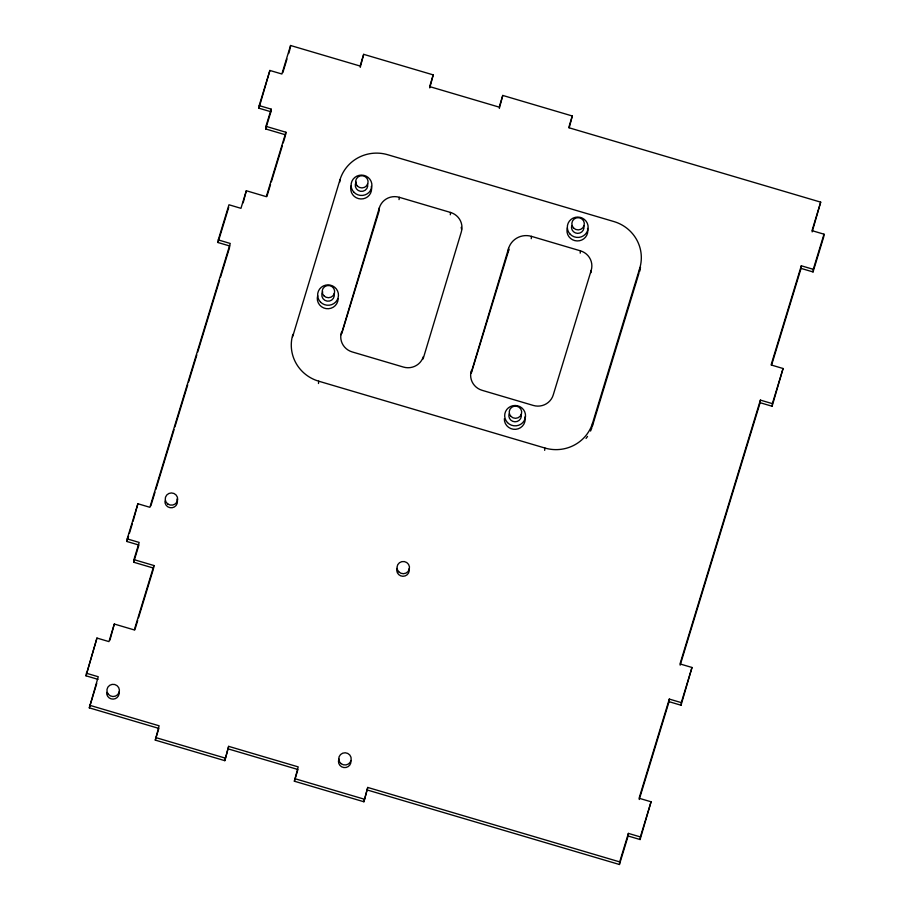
<?xml version="1.0" encoding="UTF-8"?>
<svg xmlns="http://www.w3.org/2000/svg" width="910" height="910" viewBox="0 0 910 910"><rect width="100%" height="100%" fill="white"/><g stroke="black" fill="none" stroke-linecap="round" stroke-linejoin="round"><path stroke-width="1.36" d="M97.984 679.349L85.995 675.812L96.96 638.058L108.961 641.607L114.307 624.033L134.293 629.936L153.915 565.531L133.929 559.627L139.173 542.428L127.184 538.891L137.888 503.753L149.877 507.291L230.253 243.459L218.263 239.91L228.967 204.773L240.957 208.322L246.314 190.747L266.3 196.651L285.922 132.246L265.936 126.342L271.18 109.143L259.179 105.606L269.895 70.457L281.884 74.006L290.563 45.5L360.11 66.043L363.67 54.338L433.217 74.882L429.782 87.906M367.481 790.051L619.437 864.5L619.699 861.895L367.742 787.446L363.909 801.767L294.362 781.212L298.196 766.891L228.649 746.348L224.827 760.669L155.28 740.114L158.852 728.409L89.305 707.855L98.246 676.744L86.257 673.207M96.96 638.058L85.995 675.812M114.307 624.033L109.928 640.162M153.915 565.531L153.654 568.136L133.668 562.232L138.911 545.044L126.922 541.495L127.184 538.891M137.888 503.753L133.099 521.225M133.668 562.232L133.929 559.627M155.28 740.114L159.113 725.793L89.567 705.25M229.991 246.064L218.002 242.526L218.263 239.91M246.314 190.747L243.175 202.816M285.922 132.246L285.66 134.851L265.674 128.947L270.918 111.748L258.929 108.21L259.179 105.606M269.895 70.457L258.929 108.21M265.674 128.947L265.936 126.342M270.918 111.748L271.18 109.143M290.301 48.105L290.563 45.5M224.827 760.669L228.649 746.348M292.645 336.723L339.976 179.782A38.368 37.515 5.7 0 1 387.694 154.723L613.909 221.562A38.368 37.515 5.7 0 1 639.73 268.348L639.389 271.828A38.368 37.515 5.7 0 0 640.504 267.051M318.466 383.508L318.693 381.188A38.368 37.515 5.7 0 1 292.872 334.402M339.748 182.102L339.976 179.782M363.67 54.338L360.246 67.363M341.17 334.721L379.379 207.753A16.005 15.652 5.7 0 1 399.274 197.299L450.541 212.451A16.005 15.652 5.7 0 1 461.313 231.959L423.104 358.938M379.379 207.753L379.026 211.234L341.876 333.174M399.046 199.62L399.274 197.299M363.909 801.767L367.742 787.446M450.302 214.771L450.541 212.451M471.061 373.111L508.588 248.385A18.405 17.995 5.7 0 1 531.474 236.361L580.432 250.83A16.005 15.652 5.7 0 1 591.204 270.35L590.977 272.67M569.25 127.696L572.288 115.979L502.764 95.436L499.328 108.449M471.357 372.907L508.235 251.865L508.588 248.385M531.247 238.682L531.474 236.361M544.68 450.348L544.908 448.027A38.368 37.515 5.7 0 0 592.626 422.968L639.73 268.348M580.205 253.151L580.432 250.83M592.626 422.968L592.285 426.449L638.968 273.193M628.116 835.994L628.378 833.389L640.367 836.927L640.105 839.543L628.116 835.994L619.437 864.5M669.305 699.073L669.043 701.678L681.033 705.227L681.294 702.622L669.305 699.073L639.082 798.252L651.071 801.79L640.105 839.543M760.385 400.104L760.123 402.709L772.112 406.247L772.374 403.642L760.385 400.104L680.009 663.936L691.998 667.474L681.033 705.227M801.301 265.788L801.039 268.393L813.039 271.942L813.29 269.326L801.301 265.788L771.088 364.955L783.078 368.504L772.112 406.247M572.288 115.979L568.716 127.684L820.695 202.145L812.164 231.902M820.695 202.145L812.016 230.651L824.005 234.188L823.743 236.793L813.039 271.942M126.922 541.495L128.56 536.092M129.391 533.385L132.268 523.933M218.002 242.526L228.706 207.378M89.305 707.855L96.744 683.421M150.855 505.823L154.996 492.219M155.826 489.5L174.06 429.668M174.891 426.938L187.733 384.782M188.563 382.063L196.844 354.866M197.675 352.147L219.64 280.064M220.47 277.345L229.582 247.429M282.862 72.538L286.991 58.968M288.652 53.542L289.892 49.47M134.851 629.868L137.706 620.472M138.525 617.788L153.244 569.478M266.857 196.583L270.532 184.502M271.351 181.818L282.384 145.589M283.203 142.904L285.251 136.193M433.217 74.882L429.645 86.598L499.192 107.141L502.764 95.436M294.362 781.212L297.934 769.507L228.387 748.953M591.204 270.35L553.223 394.997A16.005 15.652 5.7 0 1 533.328 405.45L482.061 390.299A16.005 15.652 5.7 0 1 471.289 370.791M619.699 861.895L628.378 833.389M639.241 799.503L669.043 701.678M680.157 665.187L760.123 402.709M771.657 364.853L801.039 268.393M640.367 836.927L651.071 801.79M681.294 702.622L691.998 667.474M772.374 403.642L783.078 368.504M813.29 269.326L824.005 234.188M318.693 381.188L544.908 448.027M155.542 737.51L225.088 758.053M294.624 778.607L364.171 799.151M350.93 760.817A6.256 6.12 5.7 0 1 343.787 767.539A6.256 6.12 5.7 0 1 338.975 759.02M119.074 691.987A6.256 6.12 5.7 0 1 113.147 699.107A6.256 6.12 5.7 0 1 106.675 692.396M409.079 568.739A6.256 6.12 5.7 0 1 402.868 576.28A6.256 6.12 5.7 0 1 396.999 568.432M176.881 499.169A6.256 6.12 5.7 0 1 172.218 507.712A6.256 6.12 5.7 0 1 164.96 501.046M521.191 414.277A6.256 6.12 5.7 0 1 514.935 421.796A6.256 6.12 5.7 0 1 509.111 413.902M334.141 293.68A6.256 6.12 5.7 0 1 327.065 301.119A6.256 6.12 5.7 0 1 322.732 291.848M524.922 416.928A10.431 10.192 5.7 0 1 515.742 429.315A10.431 10.192 5.7 0 1 504.345 418.736M508.235 251.865A18.405 17.995 5.7 0 1 509.077 249.658M341.398 332.412A16.005 15.652 5.7 0 0 352.17 351.92L403.437 367.071A16.005 15.652 5.7 0 0 423.332 356.618M371.303 186.436A10.431 10.192 5.7 0 1 360.872 198.96A10.431 10.192 5.7 0 1 351.169 185.811M338.133 298.878A10.431 10.192 5.7 0 1 326.064 308.615A10.431 10.192 5.7 0 1 317.715 295.602M367.595 183.888A6.256 6.12 5.7 0 1 360.519 191.316A6.256 6.12 5.7 0 1 356.174 182.057M583.822 225.862A6.256 6.12 5.7 0 1 577.566 233.369A6.256 6.12 5.7 0 1 571.742 225.487M587.53 228.41A10.431 10.192 5.7 0 1 577.111 240.934A10.431 10.192 5.7 0 1 567.396 227.784M461.188 227.341A16.005 15.652 5.7 0 1 461.541 229.365M591.898 427.62A38.368 37.515 5.7 0 1 590.533 431.044M587.519 436.413A38.368 37.515 5.7 0 1 586.063 438.404M320.479 302.052A10.431 10.192 5.7 0 0 338.042 298.025A10.431 10.192 5.7 0 0 325.632 285.149A10.431 10.192 5.7 0 0 320.479 302.052M507.473 422.581A10.431 10.192 5.7 0 0 525.07 418.725A10.431 10.192 5.7 0 0 512.785 405.724A10.431 10.192 5.7 0 0 507.473 422.581M570.172 234.234A10.431 10.192 5.7 0 0 587.735 230.207A10.431 10.192 5.7 0 0 575.313 217.331A10.431 10.192 5.7 0 0 570.172 234.234M353.933 192.26A10.431 10.192 5.7 0 0 371.496 188.233A10.431 10.192 5.7 0 0 359.086 175.357A10.431 10.192 5.7 0 0 353.933 192.26M573.539 227.966A6.256 6.12 5.7 0 0 584.083 225.555A6.256 6.12 5.7 0 0 576.633 217.82A6.256 6.12 5.7 0 0 573.539 227.966M323.858 295.784A6.256 6.12 5.7 0 0 334.402 293.373A6.256 6.12 5.7 0 0 326.952 285.638A6.256 6.12 5.7 0 0 323.858 295.784M510.908 416.382A6.256 6.12 5.7 0 0 521.453 413.97A6.256 6.12 5.7 0 0 514.002 406.235A6.256 6.12 5.7 0 0 510.908 416.382M357.311 185.993A6.256 6.12 5.7 0 0 367.845 183.581A6.256 6.12 5.7 0 0 360.405 175.846A6.256 6.12 5.7 0 0 357.311 185.993M167.815 504.015A6.256 6.12 5.7 0 0 177.677 499.681A6.256 6.12 5.7 0 0 168.862 493.482A6.256 6.12 5.7 0 0 167.815 504.015M398.739 571.81A6.256 6.12 5.7 0 0 409.261 569.33A6.256 6.12 5.7 0 0 401.765 561.652A6.256 6.12 5.7 0 0 398.739 571.81M108.347 694.307A6.256 6.12 5.7 0 0 119.028 692.567A6.256 6.12 5.7 0 0 112.112 684.388A6.256 6.12 5.7 0 0 108.347 694.307M341.079 763.661A6.256 6.12 5.7 0 0 351.158 759.816A6.256 6.12 5.7 0 0 342.683 753.184A6.256 6.12 5.7 0 0 341.079 763.661"/></g></svg>
